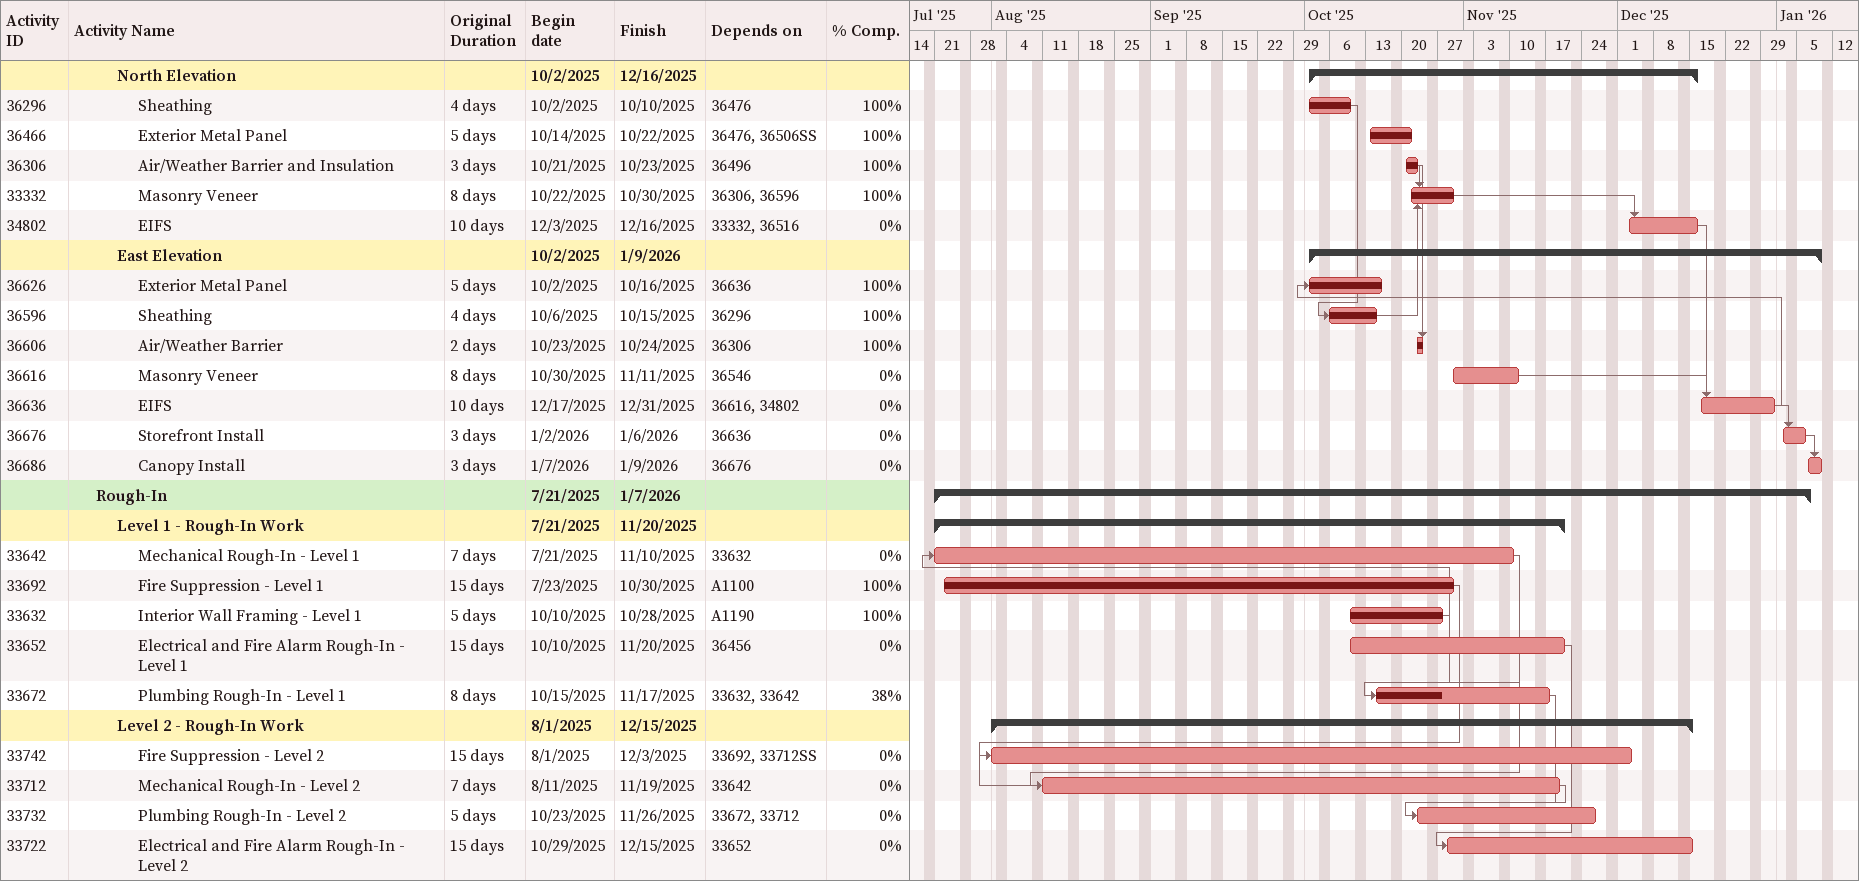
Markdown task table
| ID | Level | Task | Original duration | Start | Finish | Predecessors | % complete |
|---|---|---|---|---|---|---|---|
|  | 3 | **North Elevation** |  | 2025-10-02 | 2025-12-16 |  |  |
| 36296 | 4 | Sheathing | 4d | 2025-10-02 | 2025-10-10 | 36476 | 100 |
| 36466 | 4 | Exterior Metal Panel | 5d | 2025-10-14 | 2025-10-22 | 36476, 36506SS | 100 |
| 36306 | 4 | Air/Weather Barrier and Insulation | 3d | 2025-10-21 | 2025-10-23 | 36496 | 100 |
| 33332 | 4 | Masonry Veneer | 8d | 2025-10-22 | 2025-10-30 | 36306, 36596 | 100 |
| 34802 | 4 | EIFS | 10d | 2025-12-03 | 2025-12-16 | 33332, 36516 | 0 |
|  | 3 | **East Elevation** |  | 2025-10-02 | 2026-01-09 |  |  |
| 36626 | 4 | Exterior Metal Panel | 5d | 2025-10-02 | 2025-10-16 | 36636 | 100 |
| 36596 | 4 | Sheathing | 4d | 2025-10-06 | 2025-10-15 | 36296 | 100 |
| 36606 | 4 | Air/Weather Barrier | 2d | 2025-10-23 | 2025-10-24 | 36306 | 100 |
| 36616 | 4 | Masonry Veneer | 8d | 2025-10-30 | 2025-11-11 | 36546 | 0 |
| 36636 | 4 | EIFS | 10d | 2025-12-17 | 2025-12-31 | 36616, 34802 | 0 |
| 36676 | 4 | Storefront Install | 3d | 2026-01-02 | 2026-01-06 | 36636 | 0 |
| 36686 | 4 | Canopy Install | 3d | 2026-01-07 | 2026-01-09 | 36676 | 0 |
|  | 2 | **Rough-In** |  | 2025-07-21 | 2026-01-07 |  |  |
|  | 3 | **Level 1 - Rough-In Work** |  | 2025-07-21 | 2025-11-20 |  |  |
| 33642 | 4 | Mechanical Rough-In - Level 1 | 7d | 2025-07-21 | 2025-11-10 | 33632 | 0 |
| 33692 | 4 | Fire Suppression - Level 1 | 15d | 2025-07-23 | 2025-10-30 | A1100 | 100 |
| 33632 | 4 | Interior Wall Framing - Level 1 | 5d | 2025-10-10 | 2025-10-28 | A1190 | 100 |
| 33652 | 4 | Electrical and Fire Alarm Rough-In - Level 1 | 15d | 2025-10-10 | 2025-11-20 | 36456 | 0 |
| 33672 | 4 | Plumbing Rough-In - Level 1 | 8d | 2025-10-15 | 2025-11-17 | 33632, 33642 | 38 |
|  | 3 | **Level 2 - Rough-In Work** |  | 2025-08-01 | 2025-12-15 |  |  |
| 33742 | 4 | Fire Suppression - Level 2 | 15d | 2025-08-01 | 2025-12-03 | 33692, 33712SS | 0 |
| 33712 | 4 | Mechanical Rough-In - Level 2 | 7d | 2025-08-11 | 2025-11-19 | 33642 | 0 |
| 33732 | 4 | Plumbing Rough-In - Level 2 | 5d | 2025-10-23 | 2025-11-26 | 33672, 33712 | 0 |
| 33722 | 4 | Electrical and Fire Alarm Rough-In - Level 2 | 15d | 2025-10-29 | 2025-12-15 | 33652 | 0 |
